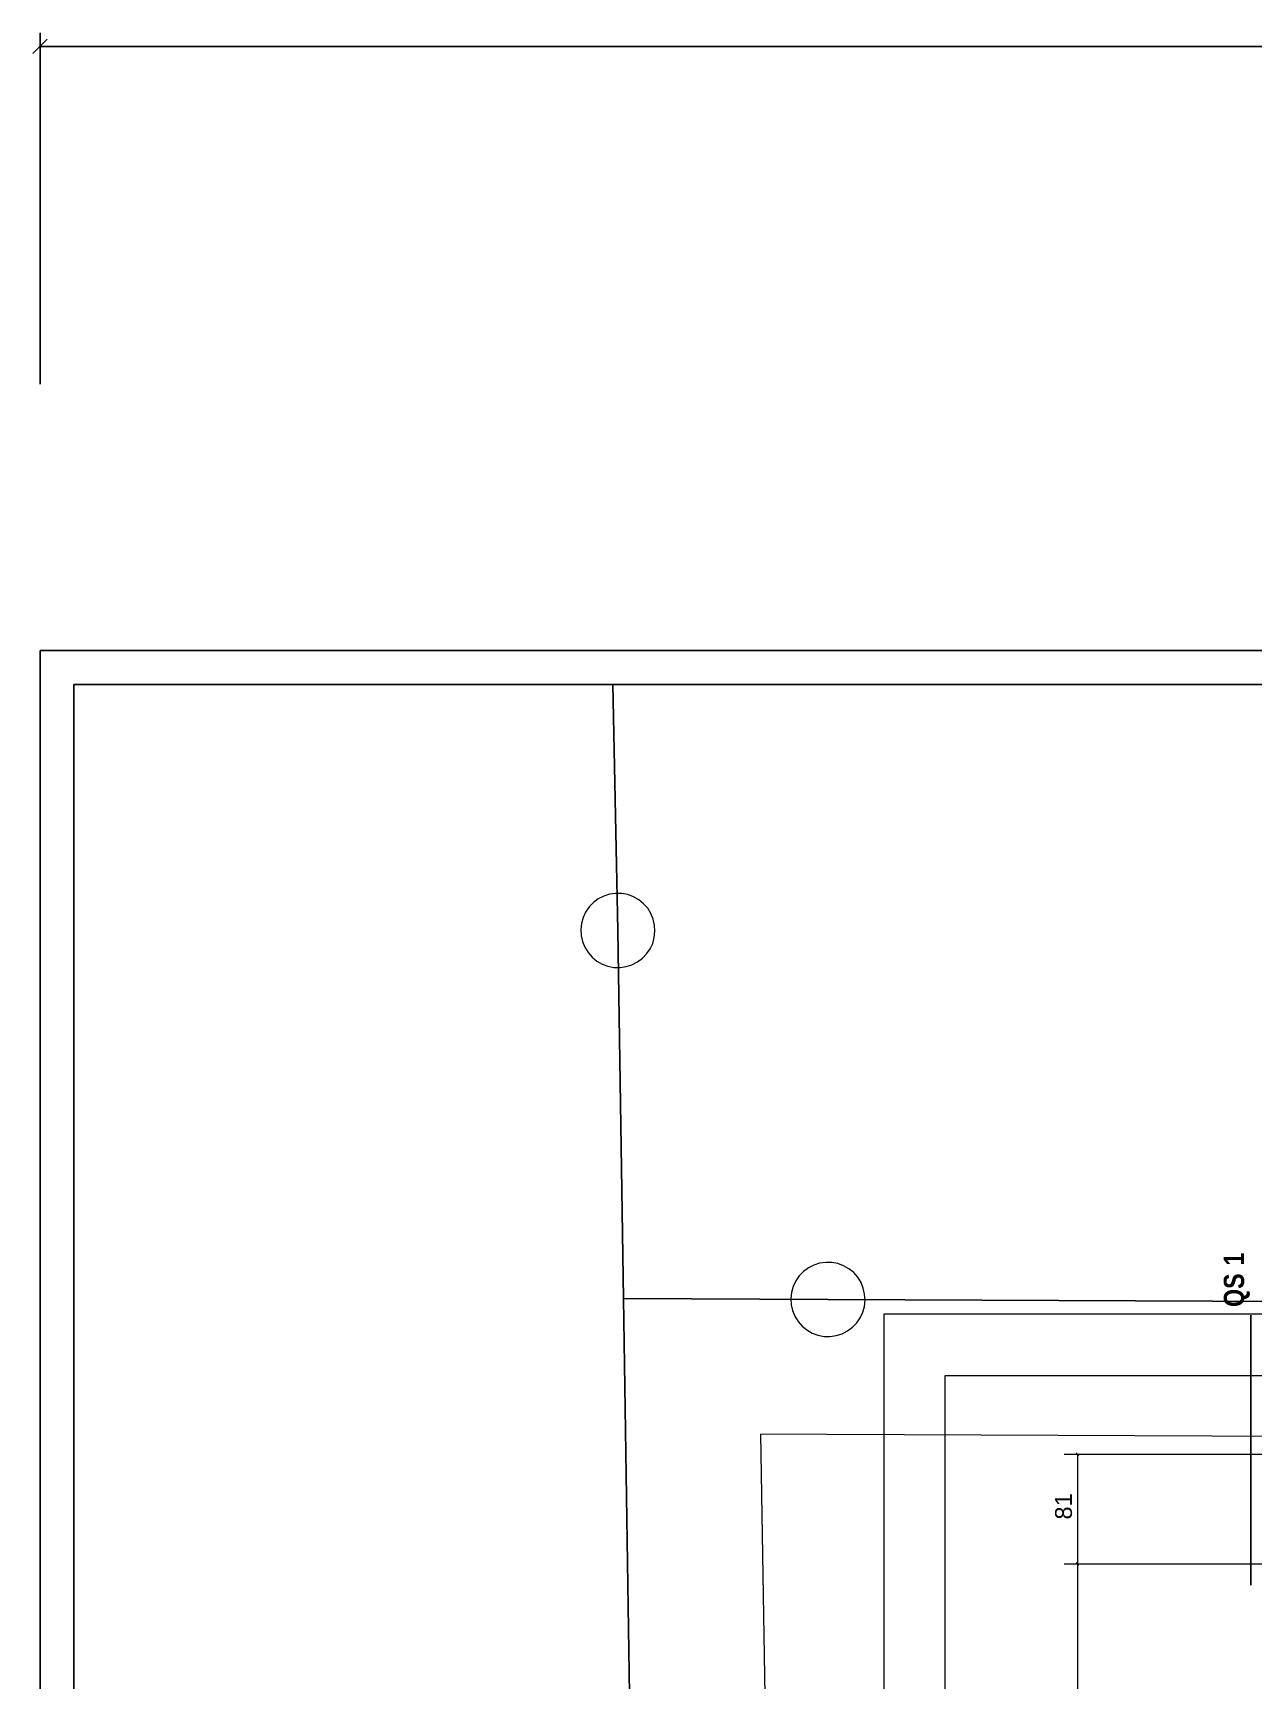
# Model space of a CAD drawing. Extents: x -1 to 1342, y -35 to 723.
# Drawn here: x -1.1 to 179.6, y 447.6 to 691.5 of the extents above; entities that cross this region are included whole.
import ezdxf
from ezdxf.lldxf.tags import DXFTag

# ---------------------------------------------------------------- set-up
doc = ezdxf.new("R2010")
doc.units = 0
doc.layers.get('0').update_dxf_attribs({"lineweight": 18})
for name, color, linetype, lineweight in [('-1._UG_2_005 Situation', 7, 'Continuous', 18), ('-1._UG_3_000-2 Kataster Parzellenpunkte', 7, 'Continuous', 25), ('-1._UG_3_000-3 Kataster Parzellengrenzen', 7, 'Continuous', 25), ('-1._UG_3_200 Schnittlinien', 7, 'Continuous', 25)]:
    doc.layers.add(name, color=color, linetype=linetype, lineweight=lineweight)
for name, color, linetype, lineweight, true_color in [('GP_Kopf', 7, 'Continuous', 25, 0xffff80), ('X_Geometrie', 3, 'Continuous', 18, 0x00ff00), ('X_Mass', 7, 'Continuous', 18, 0x0080ff)]:
    doc.layers.add(name, color=color, linetype=linetype, lineweight=lineweight, true_color=true_color)
doc.styles.get("Standard").update_dxf_attribs({"font": 'arial.ttf'})
tags = doc.linetypes.add('Strich 1_0.5mm', pattern=[0.0055, 0.005, -0.0005]).pattern_tags.tags
tags[6:7] = [DXFTag(74, 4), DXFTag(75, 0), DXFTag(340, '0'), DXFTag(46, 1.0), DXFTag(50, 0.0), DXFTag(44, 0.0), DXFTag(45, 0.0)]
tags[4:5] = [DXFTag(74, 4), DXFTag(75, 0), DXFTag(340, '0'), DXFTag(46, 1.0), DXFTag(50, 0.0), DXFTag(44, 0.0), DXFTag(45, 0.0)]
tags = doc.linetypes.add('Strichpunkt 6_2_2mm Schnitt', pattern=[0.5, 0.3, -0.1, 0, -0.1]).pattern_tags.tags
tags[10:11] = [DXFTag(74, 4), DXFTag(75, 0), DXFTag(340, '0'), DXFTag(46, 1.0), DXFTag(50, 0.0), DXFTag(44, 0.0), DXFTag(45, 0.0)]
tags[8:9] = [DXFTag(74, 4), DXFTag(75, 0), DXFTag(340, '0'), DXFTag(46, 1.0), DXFTag(50, 0.0), DXFTag(44, 0.0), DXFTag(45, 0.0)]
tags[6:7] = [DXFTag(74, 4), DXFTag(75, 0), DXFTag(340, '0'), DXFTag(46, 1.0), DXFTag(50, 0.0), DXFTag(44, 0.0), DXFTag(45, 0.0)]
tags[4:5] = [DXFTag(74, 4), DXFTag(75, 0), DXFTag(340, '0'), DXFTag(46, 1.0), DXFTag(50, 0.0), DXFTag(44, 0.0), DXFTag(45, 0.0)]

# ---------------------------------------------------------------- blocks, each defined once
blk = doc.blocks.new('Polygon-A0SKLQGTLL')
at = {"color": 0, "linetype": 'ByBlock', "lineweight": -2, "ltscale": 0.25}
for p, q in [((0, 600.03), (1260, 600.03)), ((0, 0), (0, 600.03))]:
    blk.add_line(p, q, dxfattribs=at)
blk = doc.blocks.new('Maß-A0SKLQGXLL', base_point=(-1.06, 639.5))
at = {"color": 0, "linetype": 'ByBlock', "lineweight": -2, "ltscale": 0.25}
for p, q in [((-1.06, 688.44), (1.06, 690.56)), ((0, 691.5), (0, 639.5)), ((1260, 689.5), (0, 689.5))]:
    blk.add_line(p, q, dxfattribs=at)
blk = doc.blocks.new('Polygon-A0SKLQGZLL', base_point=(5, 5))
at = {"color": 0, "linetype": 'ByBlock', "lineweight": -2, "ltscale": 0.25}
for p, q in [((5, 5), (5, 595.03)), ((5, 595.03), (1255, 595.03))]:
    blk.add_line(p, q, dxfattribs=at)
blk = doc.blocks.new('Blockreferenz-A0SKLQITLL', base_point=(106.71, 115.33))
at = {"color": 0, "linetype": 'ByBlock', "lineweight": -2, "ltscale": 130000}
for p, q in [((116.58, 483.95), (106.71, 484)), ((106.71, 484), (111.42, 178.85)), ((367.6, 482.85), (116.58, 483.95))]:
    blk.add_line(p, q, dxfattribs=at)
blk = doc.blocks.new('Polylinie-A0SKLQLFLL', base_point=(124.96, 97.02))
at = {"color": 0, "linetype": 'ByBlock', "lineweight": -2, "ltscale": 0.18}
for p, q in [((631.14, 501.74), (124.96, 501.74)), ((124.96, 501.74), (124.96, 115.72)), ((134.08, 119.14), (134.04, 492.66)), ((134.04, 492.66), (631.14, 492.66))]:
    blk.add_line(p, q, dxfattribs=at)
blk = doc.blocks.new('Maß-A0SKLQPJLL', base_point=(150.31, 287.79))
at = {"color": 0, "linetype": 'ByBlock', "lineweight": -2, "ltscale": 0.18}
for p, q in [((151.64, 481.03), (181.84, 481.03)), ((153.83, 480.84), (153.45, 481.22)), ((153.64, 481.03), (153.64, 287.98)), ((151.64, 464.77), (195.84, 464.77)), ((153.83, 464.58), (153.45, 464.96)), ((151.64, 335.03), (281.34, 335.03)), ((153.83, 334.84), (153.45, 335.23)), ((151.64, 329.04), (287.33, 329.04)), ((153.83, 328.85), (153.45, 329.23)), ((151.64, 300.58), (317.94, 300.58)), ((153.83, 300.39), (153.45, 300.77)), ((151.64, 287.98), (300.42, 287.98)), ((153.83, 287.79), (153.45, 288.17))]:
    blk.add_line(p, q, dxfattribs=at)
at = {"color": 0, "linetype": 'ByBlock', "lineweight": -2, "ltscale": 0.18, "char_height": 2.5, "attachment_point": 1, "rotation": 90}
for s, insert in [('{\\fArial;81}', (150.31, 471.35)), ('{\\fArial;649}', (150.31, 397.14)), ('{\\fArial;30}', (150.31, 330.25)), ('{\\fArial;142}', (150.31, 312.18)), ('{\\fArial;63}', (150.31, 292.48))]:
    blk.add_mtext(s, dxfattribs=dict(at, insert=insert))
blk = doc.blocks.new('Referenz-A0SKLQRXLL', base_point=(5, 5))
at = {"layer": '-1._UG_3_000-2 Kataster Parzellenpunkte', "color": 0, "linetype": 'Continuous', "lineweight": 13, "ltscale": 16.9}
for p, q in [((83.47, 563.68), (82.66, 563.26)), ((84.33, 563.95), (83.47, 563.68)), ((85.23, 564.08), (84.33, 563.95)), ((86.14, 564.06), (85.23, 564.08)), ((87.03, 563.89), (86.14, 564.06)), ((87.89, 563.57), (87.03, 563.89)), ((88.67, 563.12), (87.89, 563.57)), ((80.79, 561.32), (80.4, 560.5)), ((81.3, 562.07), (80.79, 561.32)), ((81.93, 562.72), (81.3, 562.07)), ((82.66, 563.26), (81.93, 562.72)), ((89.38, 562.55), (88.67, 563.12)), ((89.98, 561.87), (89.38, 562.55)), ((90.46, 561.09), (89.98, 561.87)), ((90.8, 560.25), (90.46, 561.09)), ((80.16, 559.62), (80.06, 558.72)), ((80.06, 558.72), (80.11, 557.81)), ((80.4, 560.5), (80.16, 559.62)), ((91, 559.37), (90.8, 560.25)), ((91.06, 558.46), (91, 559.37)), ((80.11, 557.81), (80.32, 556.93)), ((80.32, 556.93), (80.66, 556.09)), ((90.33, 555.86), (90.72, 556.68)), ((90.72, 556.68), (90.96, 557.56)), ((90.96, 557.56), (91.06, 558.46)), ((80.66, 556.09), (81.14, 555.31)), ((81.14, 555.31), (81.74, 554.63)), ((81.74, 554.63), (82.44, 554.06)), ((82.44, 554.06), (83.23, 553.61)), ((87.65, 553.5), (88.46, 553.92)), ((88.46, 553.92), (89.19, 554.46)), ((89.19, 554.46), (89.82, 555.11)), ((89.82, 555.11), (90.33, 555.86)), ((83.23, 553.61), (84.09, 553.29)), ((84.09, 553.29), (84.98, 553.12)), ((84.98, 553.12), (85.89, 553.1)), ((85.89, 553.1), (86.78, 553.23)), ((86.78, 553.23), (87.65, 553.5)), ((112.41, 507.43), (111.9, 506.68)), ((113.04, 508.08), (112.41, 507.43)), ((113.77, 508.62), (113.04, 508.08)), ((114.58, 509.04), (113.77, 508.62)), ((115.44, 509.31), (114.58, 509.04)), ((116.34, 509.44), (115.44, 509.31)), ((117.25, 509.42), (116.34, 509.44)), ((118.14, 509.25), (117.25, 509.42)), ((119, 508.93), (118.14, 509.25)), ((119.78, 508.48), (119, 508.93)), ((120.49, 507.91), (119.78, 508.48)), ((121.09, 507.23), (120.49, 507.91)), ((111.27, 504.98), (111.17, 504.08)), ((111.51, 505.86), (111.27, 504.98)), ((111.9, 506.68), (111.51, 505.86)), ((121.57, 506.45), (121.09, 507.23)), ((121.91, 505.61), (121.57, 506.45)), ((122.11, 504.73), (121.91, 505.61)), ((111.17, 504.08), (111.23, 503.17)), ((111.23, 503.17), (111.43, 502.29)), ((121.83, 502.04), (122.07, 502.92)), ((122.07, 502.92), (122.17, 503.82)), ((122.17, 503.82), (122.11, 504.73)), ((111.43, 502.29), (111.77, 501.45)), ((111.77, 501.45), (112.25, 500.67)), ((112.25, 500.67), (112.85, 499.99)), ((120.3, 499.82), (120.93, 500.47)), ((120.93, 500.47), (121.44, 501.22)), ((121.44, 501.22), (121.83, 502.04)), ((112.85, 499.99), (113.55, 499.42)), ((113.55, 499.42), (114.34, 498.97)), ((114.34, 498.97), (115.2, 498.65)), ((115.2, 498.65), (116.09, 498.48)), ((116.09, 498.48), (117, 498.46)), ((117, 498.46), (117.89, 498.59)), ((117.89, 498.59), (118.76, 498.86)), ((118.76, 498.86), (119.57, 499.28)), ((119.57, 499.28), (120.3, 499.82))]:
    blk.add_line(p, q, dxfattribs=at)
at = {"layer": '-1._UG_3_000-3 Kataster Parzellengrenzen', "color": 0, "linetype": 'Continuous', "lineweight": -2, "ltscale": 62.5}
for p, q in [((85.56, 558.59), (84.83, 595.03)), ((84.83, 595.03), (85.56, 558.59)), ((86.4, 504.09), (85.56, 558.59)), ((85.56, 558.59), (86.4, 504.09)), ((116.67, 503.95), (86.4, 504.09)), ((91.42, 178.53), (86.4, 504.09)), ((86.4, 504.09), (116.67, 503.95)), ((86.4, 504.09), (91.42, 178.53)), ((367.68, 502.85), (116.67, 503.95)), ((116.67, 503.95), (367.68, 502.85))]:
    blk.add_line(p, q, dxfattribs=at)
at = {"layer": '-1._UG_3_200 Schnittlinien', "color": 0, "linetype": 'Strichpunkt 6_2_2mm Schnitt', "lineweight": -2, "ltscale": 62.5}
blk.add_line((179.3, 501.63), (179.3, 461.63), dxfattribs=at)
at = {"layer": '-1._UG_3_200 Schnittlinien', "color": 0, "linetype": 'Continuous', "lineweight": 13, "ltscale": 0.0169, "char_height": 3, "attachment_point": 1, "rotation": 90}
for s, insert in [('{\\fArial Narrow|b1|i0;1}', (175.3, 508.96)), ('{\\fArial Narrow|b1|i0;QS}', (175.3, 502.83))]:
    blk.add_mtext(s, dxfattribs=dict(at, insert=insert))

msp = doc.modelspace()

# ---------------------------------------------------------------- block references
at = {"layer": '-1._UG_2_005 Situation', "color": 9, "linetype": 'Strich 1_0.5mm', "lineweight": 13, "ltscale": 130, "true_color": 0xc0c0c0}
msp.add_blockref('Blockreferenz-A0SKLQITLL', (106.71, 115.33), dxfattribs=at)
at = {"color": 8, "lineweight": 25, "ltscale": 0.25, "true_color": 0x808080}
msp.add_blockref('Referenz-A0SKLQRXLL', (5, 5), dxfattribs=at)
at = {"layer": 'GP_Kopf', "ltscale": 0.25}
for name, p in [('Maß-A0SKLQGXLL', (-1.06, 639.5)), ('Polygon-A0SKLQGTLL', (0, 0)), ('Polygon-A0SKLQGZLL', (5, 5))]:
    msp.add_blockref(name, p, dxfattribs=at)
at = {"layer": 'X_Geometrie', "color": 9, "ltscale": 0.18, "true_color": 0xc0c0c0}
msp.add_blockref('Polylinie-A0SKLQLFLL', (124.96, 97.02), dxfattribs=at)
at = {"layer": 'X_Mass', "ltscale": 0.18}
msp.add_blockref('Maß-A0SKLQPJLL', (150.31, 287.79), dxfattribs=at)

doc.saveas('drawing.dxf')
